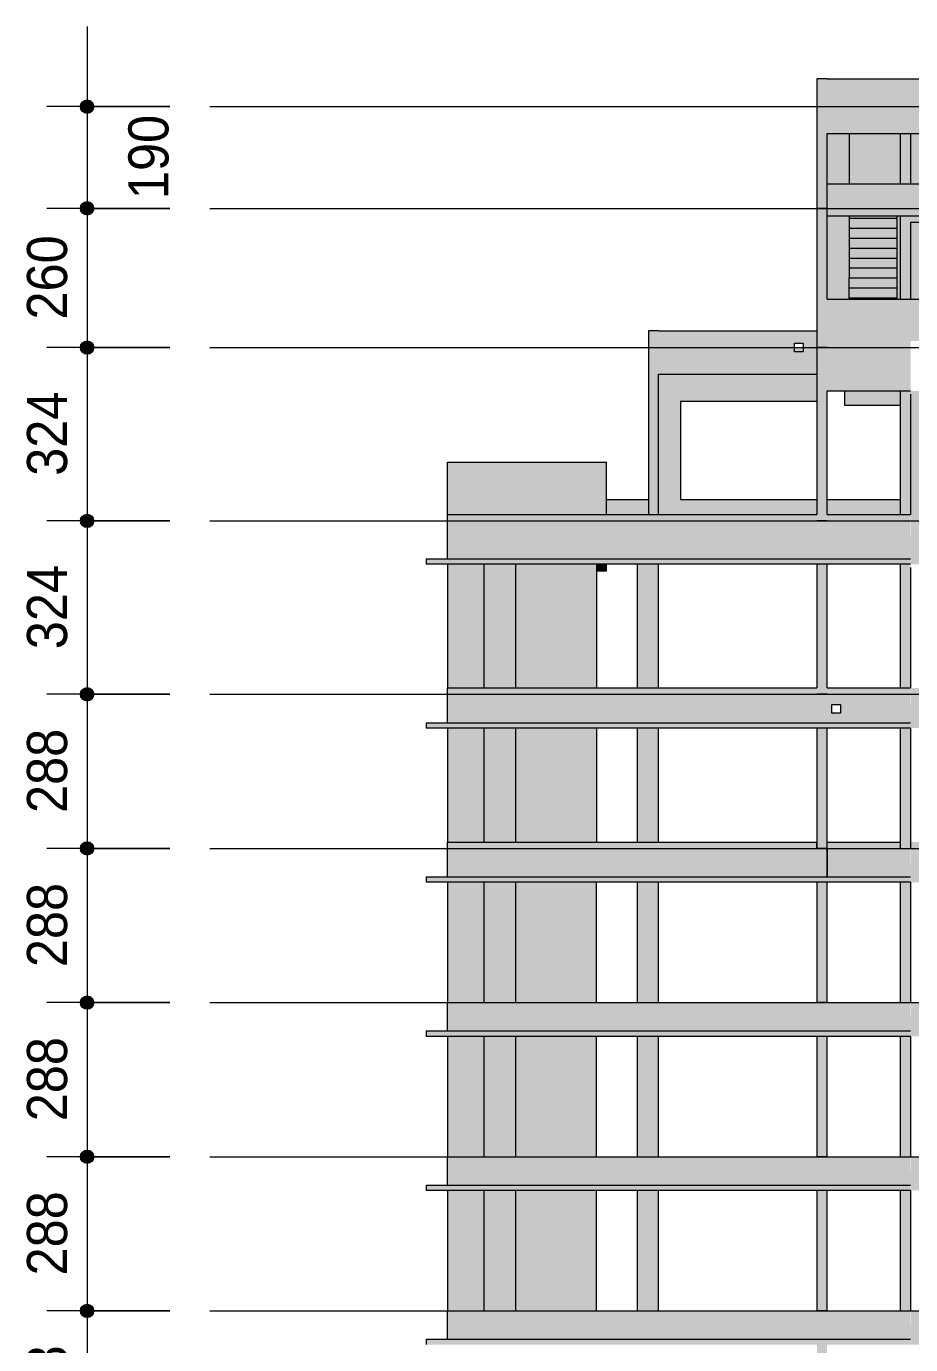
# Model space of a CAD drawing. Header units: centimetres. Extents: x -1897 to 22038, y -1268 to 84208.
# Drawn here: x 2525 to 4177, y 81690 to 84153 of the extents above; entities that cross this region are included whole.
import ezdxf

# ---------------------------------------------------------------- set-up
doc = ezdxf.new("R2010")
doc.units = ezdxf.units.CM
doc.linetypes.add('Centro', pattern=[3.175, 0.635, -0.47625, 1.5875, -0.47625])
for name, color, linetype, lineweight in [('A-ANNO-DIMS', 7, 'Continuous', 9), ('A-ANNO-DIMS-500', 7, 'Continuous', 9), ('A-FLOR', 7, 'Continuous', 18), ('A-FLOR-LEVL', 7, 'Continuous', 9), ('S-BEAM', 7, 'Continuous', 18), ('S-COLS', 7, 'Continuous', 18), ('S-STRS', 7, 'Continuous', 9)]:
    doc.layers.add(name, color=color, linetype=linetype, lineweight=lineweight)
doc.styles.add('Arial_3', font='arial.ttf', dxfattribs={"width": 0.9, "height": 75})
doc.dimstyles.new('PED_R80_1_5mm_ACIMA_As_ESQ__R00_4', dxfattribs={"dimscale": 30.48, "dimtxt": 76.519455, "dimasz": 3.28084, "dimexe": 2.46063, "dimexo": 2.46063, "dimgap": 0.492126, "dimtad": 1, "dimdec": 1, "dimrnd": 0.5, "dimdsep": 46, "dimtxsty": 'Arial_3', "dimblk1": 'DOTSMALL', "dimblk2": 'DOTSMALL', "dimsah": 1, "dimcen": 0.09, "dimdle": 4.92126, "dimazin": 0, "dimtfac": 1, "dimtdec": 4, "dimtix": 1, "dimtmove": 2, "dimatfit": 3, "dimfxl": 1, "dimtvp": 1, "dimtolj": 1, "dimtzin": 0, "dimarcsym": 2})
doc.dimstyles.new('PED_R80_1_5mm_ACIMA_As_ESQ__R00_5', dxfattribs={"dimscale": 30.48, "dimtxt": 76.519455, "dimasz": 3.28084, "dimexe": 2.46063, "dimexo": 2.46063, "dimgap": 0.492126, "dimtad": 1, "dimdec": 1, "dimrnd": 0.5, "dimdsep": 46, "dimtxsty": 'Arial_3', "dimblk1": 'DOTSMALL', "dimblk2": 'DOTSMALL', "dimsah": 1, "dimcen": 0.09, "dimdle": 4.92126, "dimazin": 0, "dimtfac": 1, "dimtdec": 4, "dimtix": 1, "dimtmove": 0, "dimatfit": 3, "dimfxl": 1, "dimtvp": 1, "dimtolj": 1, "dimtzin": 0, "dimarcsym": 2})

# ---------------------------------------------------------------- blocks, each defined once
blk = doc.blocks.new('DIMBLOCK334-CT103 - CORTE ESQ_ 6PV')
at = {"layer": 'A-ANNO-DIMS-500', "true_color": 0x000032}
h = blk.add_hatch(color=178, dxfattribs=at)
edge = h.paths.add_edge_path(flags=0)
edge.add_arc((2638.7, 84003), 12.5, 0, 360)
h = blk.add_hatch(color=178, dxfattribs=at)
edge = h.paths.add_edge_path(flags=0)
edge.add_arc((2638.7, 83813), 12.5, 0, 360)
at = {"layer": 'A-ANNO-DIMS-500', "color": 178, "true_color": 0x000032}
for p, q in [((2638.7, 84153), (2638.7, 83813)), ((2793, 84003), (2563.7, 84003)), ((2638.7, 84003), (2793, 84003)), ((2793, 83813), (2563.7, 83813)), ((2638.7, 83813), (2793, 83813))]:
    blk.add_line(p, q, dxfattribs=at)
for centre in [(2638.7, 84003), (2638.7, 83813)]:
    blk.add_circle(centre, 12.5, dxfattribs=at)
at = {"layer": 'A-ANNO-DIMS-500', "color": 0, "insert": (2715.7, 83830.3), "char_height": 75, "width": 186.472, "attachment_point": 1, "rotation": 90, "line_spacing_factor": 0.941778, "style": 'Arial_3'}
blk.add_mtext('190', dxfattribs=at)
blk = doc.blocks.new('_DotSmall')
at = {"color": 0, "linetype": 'ByBlock', "const_width": 0.5}
blk.add_lwpolyline([(-0.0625, 0, 1), (0.0625, 0, 1)], format="xyb", close=True, dxfattribs=at)
blk = doc.blocks.new('DIMBLOCK335-CT103 - CORTE ESQ_ 6PV')
at = {"layer": 'A-ANNO-DIMS-500', "true_color": 0x000032}
h = blk.add_hatch(color=178, dxfattribs=at)
edge = h.paths.add_edge_path(flags=0)
edge.add_arc((2638.7, 83813), 12.5, 0, 360)
h = blk.add_hatch(color=178, dxfattribs=at)
edge = h.paths.add_edge_path(flags=0)
edge.add_arc((2638.7, 83553), 12.5, 0, 360)
at = {"layer": 'A-ANNO-DIMS-500', "color": 178, "true_color": 0x000032}
for p, q in [((2793, 83813), (2563.7, 83813)), ((2638.7, 83813), (2638.7, 83553)), ((2638.7, 83813), (2793, 83813)), ((2793, 83553), (2563.7, 83553)), ((2638.7, 83553), (2793, 83553))]:
    blk.add_line(p, q, dxfattribs=at)
for centre in [(2638.7, 83813), (2638.7, 83553)]:
    blk.add_circle(centre, 12.5, dxfattribs=at)
at = {"layer": 'A-ANNO-DIMS-500', "color": 0, "insert": (2526.3, 83605.3), "char_height": 75, "width": 186.472, "attachment_point": 1, "rotation": 90, "line_spacing_factor": 0.941778, "style": 'Arial_3'}
blk.add_mtext('260', dxfattribs=at)
blk = doc.blocks.new('DIMBLOCK336-CT103 - CORTE ESQ_ 6PV')
at = {"layer": 'A-ANNO-DIMS-500', "true_color": 0x000032}
h = blk.add_hatch(color=178, dxfattribs=at)
edge = h.paths.add_edge_path(flags=0)
edge.add_arc((2638.7, 83553), 12.5, 0, 360)
h = blk.add_hatch(color=178, dxfattribs=at)
edge = h.paths.add_edge_path(flags=0)
edge.add_arc((2638.7, 83229), 12.5, 0, 360)
at = {"layer": 'A-ANNO-DIMS-500', "color": 178, "true_color": 0x000032}
for p, q in [((2793, 83553), (2563.7, 83553)), ((2638.7, 83553), (2638.7, 83229)), ((2638.7, 83553), (2793, 83553)), ((2793, 83229), (2563.7, 83229)), ((2638.7, 83229), (2793, 83229))]:
    blk.add_line(p, q, dxfattribs=at)
for centre in [(2638.7, 83553), (2638.7, 83229)]:
    blk.add_circle(centre, 12.5, dxfattribs=at)
at = {"layer": 'A-ANNO-DIMS-500', "color": 0, "insert": (2526.3, 83313.3), "char_height": 75, "width": 186.472, "attachment_point": 1, "rotation": 90, "line_spacing_factor": 0.941778, "style": 'Arial_3'}
blk.add_mtext('324', dxfattribs=at)
blk = doc.blocks.new('DIMBLOCK337-CT103 - CORTE ESQ_ 6PV')
at = {"layer": 'A-ANNO-DIMS-500', "true_color": 0x000032}
h = blk.add_hatch(color=178, dxfattribs=at)
edge = h.paths.add_edge_path(flags=0)
edge.add_arc((2638.7, 83229), 12.5, 0, 360)
h = blk.add_hatch(color=178, dxfattribs=at)
edge = h.paths.add_edge_path(flags=0)
edge.add_arc((2638.7, 82905), 12.5, 0, 360)
at = {"layer": 'A-ANNO-DIMS-500', "color": 178, "true_color": 0x000032}
for p, q in [((2793, 83229), (2563.7, 83229)), ((2638.7, 83229), (2638.7, 82905)), ((2638.7, 83229), (2793, 83229)), ((2793, 82905), (2563.7, 82905)), ((2638.7, 82905), (2793, 82905))]:
    blk.add_line(p, q, dxfattribs=at)
for centre in [(2638.7, 83229), (2638.7, 82905)]:
    blk.add_circle(centre, 12.5, dxfattribs=at)
at = {"layer": 'A-ANNO-DIMS-500', "color": 0, "insert": (2526.3, 82989.3), "char_height": 75, "width": 186.472, "attachment_point": 1, "rotation": 90, "line_spacing_factor": 0.941778, "style": 'Arial_3'}
blk.add_mtext('324', dxfattribs=at)
blk = doc.blocks.new('DIMBLOCK338-CT103 - CORTE ESQ_ 6PV')
at = {"layer": 'A-ANNO-DIMS-500', "true_color": 0x000032}
h = blk.add_hatch(color=178, dxfattribs=at)
edge = h.paths.add_edge_path(flags=0)
edge.add_arc((2638.7, 82905), 12.5, 0, 360)
h = blk.add_hatch(color=178, dxfattribs=at)
edge = h.paths.add_edge_path(flags=0)
edge.add_arc((2638.7, 82617), 12.5, 0, 360)
at = {"layer": 'A-ANNO-DIMS-500', "color": 178, "true_color": 0x000032}
for p, q in [((2793, 82905), (2563.7, 82905)), ((2638.7, 82905), (2638.7, 82617)), ((2638.7, 82905), (2793, 82905)), ((2793, 82617), (2563.7, 82617)), ((2638.7, 82617), (2793, 82617))]:
    blk.add_line(p, q, dxfattribs=at)
for centre in [(2638.7, 82905), (2638.7, 82617)]:
    blk.add_circle(centre, 12.5, dxfattribs=at)
at = {"layer": 'A-ANNO-DIMS-500', "color": 0, "insert": (2526.3, 82683.3), "char_height": 75, "width": 186.472, "attachment_point": 1, "rotation": 90, "line_spacing_factor": 0.941778, "style": 'Arial_3'}
blk.add_mtext('288', dxfattribs=at)
blk = doc.blocks.new('DIMBLOCK339-CT103 - CORTE ESQ_ 6PV')
at = {"layer": 'A-ANNO-DIMS-500', "true_color": 0x000032}
h = blk.add_hatch(color=178, dxfattribs=at)
edge = h.paths.add_edge_path(flags=0)
edge.add_arc((2638.7, 82617), 12.5, 0, 360)
h = blk.add_hatch(color=178, dxfattribs=at)
edge = h.paths.add_edge_path(flags=0)
edge.add_arc((2638.7, 82329), 12.5, 0, 360)
at = {"layer": 'A-ANNO-DIMS-500', "color": 178, "true_color": 0x000032}
for p, q in [((2793, 82617), (2563.7, 82617)), ((2638.7, 82617), (2638.7, 82329)), ((2638.7, 82617), (2793, 82617)), ((2793, 82329), (2563.7, 82329)), ((2638.7, 82329), (2793, 82329))]:
    blk.add_line(p, q, dxfattribs=at)
for centre in [(2638.7, 82617), (2638.7, 82329)]:
    blk.add_circle(centre, 12.5, dxfattribs=at)
at = {"layer": 'A-ANNO-DIMS-500', "color": 0, "insert": (2526.3, 82395.3), "char_height": 75, "width": 186.472, "attachment_point": 1, "rotation": 90, "line_spacing_factor": 0.941778, "style": 'Arial_3'}
blk.add_mtext('288', dxfattribs=at)
blk = doc.blocks.new('DIMBLOCK340-CT103 - CORTE ESQ_ 6PV')
at = {"layer": 'A-ANNO-DIMS-500', "true_color": 0x000032}
h = blk.add_hatch(color=178, dxfattribs=at)
edge = h.paths.add_edge_path(flags=0)
edge.add_arc((2638.7, 82329), 12.5, 0, 360)
h = blk.add_hatch(color=178, dxfattribs=at)
edge = h.paths.add_edge_path(flags=0)
edge.add_arc((2638.7, 82041), 12.5, 0, 360)
at = {"layer": 'A-ANNO-DIMS-500', "color": 178, "true_color": 0x000032}
for p, q in [((2793, 82329), (2563.7, 82329)), ((2638.7, 82329), (2638.7, 82041)), ((2638.7, 82329), (2793, 82329)), ((2793, 82041), (2563.7, 82041)), ((2638.7, 82041), (2793, 82041))]:
    blk.add_line(p, q, dxfattribs=at)
for centre in [(2638.7, 82329), (2638.7, 82041)]:
    blk.add_circle(centre, 12.5, dxfattribs=at)
at = {"layer": 'A-ANNO-DIMS-500', "color": 0, "insert": (2526.3, 82107.3), "char_height": 75, "width": 186.472, "attachment_point": 1, "rotation": 90, "line_spacing_factor": 0.941778, "style": 'Arial_3'}
blk.add_mtext('288', dxfattribs=at)
blk = doc.blocks.new('DIMBLOCK341-CT103 - CORTE ESQ_ 6PV')
at = {"layer": 'A-ANNO-DIMS-500', "true_color": 0x000032}
h = blk.add_hatch(color=178, dxfattribs=at)
edge = h.paths.add_edge_path(flags=0)
edge.add_arc((2638.7, 82041), 12.5, 0, 360)
h = blk.add_hatch(color=178, dxfattribs=at)
edge = h.paths.add_edge_path(flags=0)
edge.add_arc((2638.7, 81753), 12.5, 0, 360)
at = {"layer": 'A-ANNO-DIMS-500', "color": 178, "true_color": 0x000032}
for p, q in [((2793, 82041), (2563.7, 82041)), ((2638.7, 82041), (2638.7, 81753)), ((2638.7, 82041), (2793, 82041)), ((2793, 81753), (2563.7, 81753)), ((2638.7, 81753), (2793, 81753))]:
    blk.add_line(p, q, dxfattribs=at)
for centre in [(2638.7, 82041), (2638.7, 81753)]:
    blk.add_circle(centre, 12.5, dxfattribs=at)
at = {"layer": 'A-ANNO-DIMS-500', "color": 0, "insert": (2526.3, 81819.3), "char_height": 75, "width": 186.472, "attachment_point": 1, "rotation": 90, "line_spacing_factor": 0.941778, "style": 'Arial_3'}
blk.add_mtext('288', dxfattribs=at)
blk = doc.blocks.new('DIMBLOCK342-CT103 - CORTE ESQ_ 6PV')
at = {"layer": 'A-ANNO-DIMS-500', "true_color": 0x000032}
h = blk.add_hatch(color=178, dxfattribs=at)
edge = h.paths.add_edge_path(flags=0)
edge.add_arc((2638.7, 81753), 12.5, 0, 360)
h = blk.add_hatch(color=178, dxfattribs=at)
edge = h.paths.add_edge_path(flags=0)
edge.add_arc((2638.7, 81465), 12.5, 0, 360)
at = {"layer": 'A-ANNO-DIMS-500', "color": 178, "true_color": 0x000032}
for p, q in [((2793, 81753), (2563.7, 81753)), ((2638.7, 81753), (2638.7, 81465)), ((2638.7, 81753), (2793, 81753)), ((2793, 81465), (2563.7, 81465)), ((2638.7, 81465), (2793, 81465))]:
    blk.add_line(p, q, dxfattribs=at)
for centre in [(2638.7, 81753), (2638.7, 81465)]:
    blk.add_circle(centre, 12.5, dxfattribs=at)
at = {"layer": 'A-ANNO-DIMS-500', "color": 0, "insert": (2526.3, 81531.3), "char_height": 75, "width": 186.472, "attachment_point": 1, "rotation": 90, "line_spacing_factor": 0.941778, "style": 'Arial_3'}
blk.add_mtext('288', dxfattribs=at)

msp = doc.modelspace()

# ---------------------------------------------------------------- hatches: boundary and pattern name
at = {"layer": 'A-FLOR', "true_color": 0xc0c0c0}
for points in [[(3631.99, 83148), (4177.27, 83148), (4176.77, 83158), (3272.27, 83158), (3272.27, 83148), (3631.96, 83148)], [(3272.27, 82842), (4177.27, 82842), (4176.77, 82852), (3272.27, 82852)], [(3312.27, 82554), (4177.27, 82554), (4176.77, 82564), (3272.27, 82564), (3272.27, 82554)], [(3631.99, 82266), (4177.27, 82266), (4176.77, 82276), (3272.27, 82276), (3272.27, 82266), (3590.32, 82266)], [(3631.99, 81978), (4177.27, 81978), (4176.77, 81988), (3272.27, 81988), (3272.27, 81978), (3590.32, 81978)], [(3631.99, 81690), (4177.27, 81690), (4176.77, 81700), (3272.27, 81700), (3272.27, 81690), (3590.32, 81690)]]:
    msp.add_hatch(color=9, dxfattribs=at).paths.add_polyline_path(points, flags=0)
at = {"layer": 'S-BEAM', "true_color": 0xc0c0c0}
for points in [[(4382.77, 83953), (4382.77, 84055), (4021.27, 84055), (4021.27, 83953)], [(4195.35, 83799), (4382.77, 83799), (4382.77, 83859), (4021.27, 83859), (4021.27, 83799), (4178.46, 83799)], [(4338.76, 83787), (4382.77, 83787), (4382.77, 83799), (4176.77, 83799), (4176.77, 83787), (4195.35, 83787)], [(4172.1, 83472), (4177.27, 83472), (4177.27, 83565), (4196.27, 83565), (4196.27, 83482), (4382.77, 83482), (4382.77, 83643), (4021.27, 83643), (4021.27, 83472), (4062.27, 83472)], [(4157.77, 83445), (4157.77, 83472), (4053.77, 83472), (4053.77, 83445), (4062.27, 83445)], [(3312.27, 83241), (3331.27, 83241), (3331.27, 83339), (3312.27, 83339), (3312.27, 83247.85)], [(3609.27, 83241), (3609.27, 83339), (3331.27, 83339), (3331.27, 83241), (3562.15, 83241)], [(3687.27, 83241), (3687.27, 83269), (3609.27, 83269), (3609.27, 83241), (3678.14, 83241)], [(3631.99, 83158), (4002.27, 83158), (4002.27, 83241), (3312.27, 83241), (3312.27, 83158), (3590.77, 83158)], [(4177.27, 83158), (4176.77, 83241), (4021.27, 83241), (4021.27, 83158), (4176.77, 83158)], [(4195.35, 83148), (4196.27, 83148), (4196.27, 83241), (4177.27, 83241), (4177.27, 83148)], [(3609.27, 83136), (3609.27, 83148), (3590.77, 83148), (3590.77, 83136)], [(3312.27, 82852), (3331.27, 82852), (3331.27, 82917), (3312.27, 82917), (3312.27, 82870.31)], [(3631.99, 82852), (4002.27, 82852), (4002.27, 82917), (3331.27, 82917), (3331.27, 82852), (3590.77, 82852)], [(4196.27, 82842), (4196.27, 82917), (4177.27, 82917), (4177.27, 82842)], [(3331.27, 82564), (3331.27, 82629), (3312.27, 82629), (3312.27, 82564)], [(3331.27, 82564), (4002.27, 82564), (4002.27, 82629), (3331.27, 82629), (3331.27, 82587.16)], [(4157.77, 82617), (4157.77, 82629), (4021.27, 82629), (4021.27, 82617)], [(4176.77, 82564), (4177.27, 82564), (4176.77, 82617), (4021.27, 82617), (4021.27, 82564)], [(4196.27, 82554), (4196.27, 82629), (4177.27, 82629), (4177.27, 82554)], [(3331.27, 82276), (3331.27, 82329), (3312.27, 82329), (3312.27, 82276)], [(3331.27, 82276), (4002.27, 82276), (4002.27, 82329), (3331.27, 82329), (3331.27, 82304)], [(4176.77, 82276), (4177.27, 82276), (4176.77, 82329), (4021.27, 82329), (4021.27, 82276)], [(4196.27, 82266), (4196.27, 82329), (4177.27, 82329), (4177.27, 82266)], [(3312.27, 81988), (3331.27, 81988), (3331.27, 82041), (3312.27, 82041), (3312.27, 82020.84)], [(3631.99, 81988), (4002.27, 81988), (4002.27, 82041), (3331.27, 82041), (3331.27, 81988), (3590.27, 81988)], [(4021.27, 81988), (4177.27, 81988), (4176.77, 82041), (4021.27, 82041)], [(4196.27, 81978), (4196.27, 82041), (4177.27, 82041), (4177.27, 81978)], [(3331.27, 81700), (3331.27, 81753), (3312.27, 81753), (3312.27, 81700)], [(3631.99, 81700), (4002.27, 81700), (4002.27, 81753), (3331.27, 81753), (3331.27, 81700), (3590.27, 81700)], [(4176.77, 81700), (4177.27, 81700), (4176.77, 81753), (4021.27, 81753), (4021.27, 81700)], [(4196.27, 81690), (4196.27, 81753), (4177.27, 81753), (4177.27, 81690)]]:
    msp.add_hatch(color=9, dxfattribs=at).paths.add_polyline_path(points, flags=0)
h = msp.add_hatch(color=9, dxfattribs=at)
h.paths.add_polyline_path([(4157.77, 83643), (4157.77, 83799), (4152.27, 83799), (4152.27, 83643)], flags=0)
h.paths.add_polyline_path([(4157.77, 83859), (4157.77, 83953), (4062.27, 83953), (4062.27, 83859), (4139.35, 83859)], flags=0)
h.paths.add_polyline_path([(4382.77, 83859), (4382.77, 83953), (4317.77, 83953), (4317.77, 83859)], flags=0)
h.paths.add_polyline_path([(4176.77, 83859), (4267.77, 83859), (4267.77, 83953), (4176.77, 83953)], flags=0)
h = msp.add_hatch(color=9, dxfattribs=at)
h.paths.add_polyline_path([(3706.27, 83503), (4002.27, 83503), (4002.27, 83584), (3706.27, 83584)], flags=0)
h.paths.add_polyline_path([(3960.41, 83545), (3960.41, 83561), (3976.41, 83561), (3976.41, 83545)], flags=0)
h = msp.add_hatch(color=9, dxfattribs=at)
h.paths.add_polyline_path([(3960.41, 83453), (4002.27, 83453), (4002.27, 83503), (3747.27, 83503), (3747.27, 83453), (3819.78, 83453)], flags=0)
h.paths.add_polyline_path([(3960.41, 83545), (3976.41, 83545), (3976.41, 83553), (3960.41, 83553), (3960.41, 83546.77)], flags=0)
h = msp.add_hatch(color=9, dxfattribs=at)
h.paths.add_polyline_path([(4157.77, 83241), (4157.77, 83269), (4021.27, 83269), (4021.27, 83241)], flags=0)
h.paths.add_polyline_path([(3816.59, 83241), (4002.27, 83241), (4002.27, 83269), (3747.27, 83269), (3747.27, 83241)], flags=0)
h = msp.add_hatch(color=9, dxfattribs=at)
h.paths.add_polyline_path([(4176.77, 82852), (4177.27, 82852), (4176.77, 82917), (4021.27, 82917), (4021.27, 82852), (4130.43, 82852)], flags=0)
h.paths.add_polyline_path([(4046.12, 82870), (4030.12, 82870.31), (4030.12, 82886), (4046.12, 82886), (4046.12, 82870.31)], flags=0)
at = {"layer": 'S-COLS', "true_color": 0xc0c0c0}
for points in [[(4002.27, 83813), (4021.27, 83813), (4021.27, 84055), (4002.27, 84055), (4002.27, 83814.17)], [(4038.78, 83859), (4062.27, 83859), (4062.27, 83953), (4021.27, 83953), (4021.27, 83859)], [(4170.52, 83859), (4176.77, 83859), (4176.77, 83953), (4157.77, 83953), (4157.77, 83859)], [(4012.63, 83553), (4021.27, 83553), (4021.27, 83813), (4002.27, 83813), (4002.27, 83553), (4007.56, 83553)], [(4021.27, 83643), (4062.27, 83643), (4062.27, 83799), (4021.27, 83799), (4021.27, 83676.33)], [(4165.07, 83643), (4176.77, 83643), (4176.77, 83799), (4157.77, 83799), (4157.77, 83643)], [(4196.27, 83643), (4382.77, 83643), (4382.77, 83787), (4176.77, 83787), (4177.27, 83643), (4195.35, 83643)], [(3687.27, 83241), (3706.27, 83241), (3706.27, 83584), (3687.27, 83584), (3687.27, 83269)], [(4002.27, 83229), (4021.27, 83229), (4021.27, 83553), (4002.27, 83553), (4002.27, 83241)], [(3747.27, 83241), (3747.27, 83503), (3706.27, 83503), (3706.27, 83241), (3730.95, 83241)], [(4158.73, 83241), (4176.77, 83241), (4176.77, 83472), (4157.77, 83472), (4157.77, 83241)], [(4176.77, 83241), (4386.77, 83241), (4386.77, 83472), (4176.77, 83472), (4176.77, 83247.85)], [(3379.77, 82917), (3409.77, 82917), (3409.77, 83148), (3379.86, 83148), (3379.79, 82964.7)], [(3439.77, 82917), (3439.19, 83148), (3409.77, 83148), (3410, 82917), (3439.74, 82917)], [(3706.27, 82917), (3706.27, 83148), (3666.27, 83148), (3666.27, 82917), (3668.16, 82917)], [(4158.73, 82917), (4176.77, 82917), (4176.77, 83148), (4157.77, 83148), (4157.77, 82917)], [(3379.77, 82629), (3409.77, 82629), (3409.77, 82842), (3379.77, 82842), (3379.77, 82681.54)], [(3439.74, 82629), (3439.77, 82629), (3439.19, 82842), (3409.77, 82842), (3410.02, 82629), (3439.19, 82629)], [(3666.27, 82629), (3706.27, 82629), (3706.27, 82842), (3666.27, 82842), (3666.27, 82681.54)], [(4176.77, 82617), (4176.77, 82842), (4157.77, 82842), (4157.77, 82617)], [(3379.77, 82329), (3409.77, 82329), (3409.77, 82554), (3379.86, 82554), (3379.8, 82398.39)], [(3439.76, 82329), (3439.77, 82329), (3439.19, 82554), (3409.77, 82554), (3409.77, 82329), (3439.19, 82329)], [(3667.14, 82329), (3706.27, 82329), (3706.27, 82554), (3666.27, 82554), (3666.27, 82329)], [(4157.77, 82329), (4176.77, 82329), (4176.77, 82554), (4157.77, 82554), (4157.77, 82492.77)], [(3379.77, 82041), (3409.77, 82041), (3409.77, 82266), (3379.86, 82266), (3379.8, 82115.23)], [(3439.76, 82041), (3439.77, 82041), (3439.19, 82266), (3409.77, 82266), (3409.87, 82041), (3439.19, 82041)], [(3667.1, 82041), (3706.27, 82041), (3706.27, 82266), (3666.27, 82266), (3666.27, 82041)], [(4176.77, 82041), (4176.77, 82266), (4157.77, 82266), (4157.77, 82041)], [(3379.77, 81753), (3409.77, 81753), (3409.77, 81978), (3379.86, 81978), (3379.8, 81832.07)], [(3439.76, 81753), (3439.77, 81753), (3439.19, 81978), (3409.77, 81978), (3409.87, 81753), (3439.19, 81753)], [(3706.27, 81753), (3706.27, 81978), (3666.27, 81978), (3666.27, 81753), (3667.1, 81753)], [(4176.77, 81753), (4176.77, 81978), (4157.77, 81978), (4157.77, 81753)]]:
    msp.add_hatch(color=9, dxfattribs=at).paths.add_polyline_path(points, flags=0)
h = msp.add_hatch(color=9, dxfattribs=at)
h.paths.add_polyline_path([(4002.27, 82905), (4021.27, 82905), (4021.27, 83148), (4002.27, 83148), (4002.27, 82917)], flags=0)
h.paths.add_polyline_path([(4007.56, 83158), (4021.27, 83158), (4021.27, 83229), (4002.27, 83229), (4002.27, 83158)], flags=0)
h = msp.add_hatch(color=9, dxfattribs=at)
h.paths.add_polyline_path([(3312.27, 82917), (3379.77, 82917), (3379.77, 83148), (3312.27, 83148), (3312.27, 82917.34)], flags=0)
h.paths.add_polyline_path([(3439.77, 82917), (3590.77, 82917), (3590.77, 83148), (3439.77, 83148), (3439.77, 82964.7)], flags=0)
h = msp.add_hatch(color=9, dxfattribs=at)
h.paths.add_polyline_path([(4176.77, 82917), (4177.27, 82917), (4176.77, 83059.08)], flags=0)
h.paths.add_polyline_path([(4383.14, 82917), (4386.77, 82917), (4386.77, 83148), (4196.27, 83148), (4196.27, 82917), (4279.17, 82917)], flags=0)
h = msp.add_hatch(color=9, dxfattribs=at)
h.paths.add_polyline_path([(4002.27, 82617), (4021.27, 82617), (4021.27, 82842), (4002.27, 82842), (4002.27, 82629)], flags=0)
h.paths.add_polyline_path([(4002.27, 82852), (4021.27, 82852), (4021.27, 82905), (4002.27, 82905)], flags=0)
h = msp.add_hatch(color=9, dxfattribs=at)
h.paths.add_polyline_path([(3312.27, 82629), (3379.77, 82629), (3379.77, 82842), (3312.27, 82841.72), (3312.27, 82681.54)], flags=0)
h.paths.add_polyline_path([(3590.27, 82629), (3590.77, 82629), (3590.7, 82842), (3439.77, 82842), (3439.77, 82629), (3575.44, 82629)], flags=0)
h = msp.add_hatch(color=9, dxfattribs=at)
h.paths.add_polyline_path([(4176.77, 82617), (4177.27, 82617), (4176.77, 82629)], flags=0)
h.paths.add_polyline_path([(4386.77, 82629), (4386.77, 82842), (4196.27, 82842), (4196.27, 82629), (4383.14, 82629)], flags=0)
h = msp.add_hatch(color=9, dxfattribs=at)
h.paths.add_polyline_path([(4002.27, 82329), (4021.27, 82329), (4021.27, 82554), (4002.27, 82554)], flags=0)
h.paths.add_polyline_path([(4021.27, 82564), (4021.27, 82617), (4002.27, 82617), (4002.27, 82564), (4007.56, 82564)], flags=0)
h = msp.add_hatch(color=9, dxfattribs=at)
h.paths.add_polyline_path([(3590.27, 82329), (3590.27, 82554), (3439.77, 82554), (3439.77, 82329), (3444.2, 82329)], flags=0)
h.paths.add_polyline_path([(3331.27, 82329), (3379.77, 82329), (3379.77, 82554), (3312.27, 82554), (3312.27, 82329)], flags=0)
h = msp.add_hatch(color=9, dxfattribs=at)
h.paths.add_polyline_path([(4176.77, 82329), (4177.27, 82329.37), (4176.77, 82492.77)], flags=0)
h.paths.add_polyline_path([(4201.69, 82329), (4386.76, 82329), (4386.77, 82554), (4196.27, 82554), (4196.27, 82329)], flags=0)
h = msp.add_hatch(color=9, dxfattribs=at)
h.paths.add_polyline_path([(4007.56, 82041), (4021.27, 82041), (4021.27, 82266), (4002.27, 82266), (4002.27, 82041)], flags=0)
h.paths.add_polyline_path([(4007.56, 82276), (4021.27, 82276), (4021.27, 82329), (4002.27, 82329), (4002.27, 82276)], flags=0)
h = msp.add_hatch(color=9, dxfattribs=at)
h.paths.add_polyline_path([(3312.27, 82041), (3379.77, 82041), (3379.77, 82266), (3312.27, 82265.72), (3312.27, 82042.5)], flags=0)
h.paths.add_polyline_path([(3590.27, 82041), (3590.27, 82266), (3439.77, 82266), (3439.77, 82041), (3444.2, 82041)], flags=0)
h = msp.add_hatch(color=9, dxfattribs=at)
h.paths.add_polyline_path([(4176.77, 82041), (4177.27, 82041.37), (4176.77, 82115.23)], flags=0)
h.paths.add_polyline_path([(4196.27, 82041), (4386.76, 82041), (4386.77, 82266), (4196.27, 82266), (4196.27, 82115.23)], flags=0)
h = msp.add_hatch(color=9, dxfattribs=at)
h.paths.add_polyline_path([(4021.27, 81753), (4021.27, 81978), (4002.27, 81978), (4002.27, 81753), (4007.56, 81753)], flags=0)
h.paths.add_polyline_path([(4002.27, 81988), (4021.27, 81988), (4021.27, 82041), (4002.27, 82041)], flags=0)
h = msp.add_hatch(color=9, dxfattribs=at)
h.paths.add_polyline_path([(3590.27, 81753), (3590.27, 81978), (3439.77, 81978), (3439.77, 81753), (3444.2, 81753)], flags=0)
h.paths.add_polyline_path([(3331.27, 81753), (3379.77, 81753), (3379.77, 81978), (3312.27, 81977.72), (3312.27, 81753)], flags=0)
h = msp.add_hatch(color=9, dxfattribs=at)
h.paths.add_polyline_path([(4176.77, 81753), (4177.27, 81753.37), (4176.77, 81926.46)], flags=0)
h.paths.add_polyline_path([(4386.76, 81753), (4386.77, 81978), (4196.27, 81978), (4196.27, 81753), (4383.14, 81753)], flags=0)
h = msp.add_hatch(color=9, dxfattribs=at)
h.paths.add_polyline_path([(4021.27, 81465), (4021.27, 81690), (4002.27, 81690), (4002.27, 81465), (4007.56, 81465)], flags=0)
h.paths.add_polyline_path([(4007.56, 81700), (4021.27, 81700), (4021.27, 81753), (4002.27, 81753), (4002.27, 81700)], flags=0)
at = {"layer": 'S-STRS', "true_color": 0xc0c0c0}
for points in [[(4152.27, 83794.43), (4152.27, 83799), (4062.27, 83799), (4062.27, 83794.43)], [(4152.27, 83775.86), (4152.27, 83794.43), (4062.27, 83794.43), (4062.27, 83775.86)], [(4152.27, 83757.29), (4152.27, 83775.86), (4062.27, 83775.86), (4062.27, 83757.29)], [(4152.27, 83738.71), (4152.27, 83757.29), (4062.27, 83757.29), (4062.27, 83738.71)], [(4152.27, 83720.14), (4152.27, 83738.71), (4062.27, 83738.71), (4062.27, 83720.14)], [(4152.27, 83701.57), (4152.27, 83720.14), (4062.27, 83720.14), (4062.27, 83701.57)], [(4062.27, 83683), (4152.27, 83683), (4152.27, 83701.57), (4062.27, 83701.57)], [(4095.54, 83664.43), (4152.27, 83664.43), (4152.27, 83683), (4062.27, 83683), (4062.27, 83664.43)], [(4152.27, 83645.86), (4152.27, 83664.43), (4062.27, 83664.43), (4062.27, 83645.86)], [(4152.27, 83643), (4152.27, 83645.86), (4062.27, 83645.86), (4062.27, 83643)]]:
    msp.add_hatch(color=9, dxfattribs=at).paths.add_polyline_path(points, flags=0)

# ---------------------------------------------------------------- linework, layer by layer
at = {"layer": 'A-FLOR', "lineweight": 9}
for p, q in [((3272.27, 83158), (4177.27, 83158)), ((3272.27, 83158), (3272.27, 83148)), ((4177.27, 83148), (3272.27, 83148)), ((3272.27, 82852), (4177.27, 82852)), ((3272.27, 82852), (3272.27, 82842)), ((4177.27, 82842), (3272.27, 82842)), ((3272.27, 82564), (4177.27, 82564)), ((3272.27, 82564), (3272.27, 82554)), ((4177.27, 82554), (3272.27, 82554)), ((3272.27, 82276), (4177.27, 82276)), ((3272.27, 82276), (3272.27, 82266)), ((4177.27, 82266), (3272.27, 82266)), ((3272.27, 81988), (4177.27, 81988)), ((3272.27, 81988), (3272.27, 81978)), ((4177.27, 81978), (3272.27, 81978)), ((3272.27, 81700), (4177.27, 81700)), ((3272.27, 81700), (3272.27, 81690))]:
    msp.add_line(p, q, dxfattribs=at)
at = {"layer": 'A-FLOR-LEVL', "linetype": 'Centro'}
for p, q in [((2868.02, 84003), (6666.61, 84003)), ((2868.02, 83813), (6666.61, 83813)), ((2868.02, 83553), (6666.61, 83553)), ((2868.02, 83229), (6666.61, 83229)), ((2868.02, 82905), (6666.61, 82905)), ((2868.02, 82617), (6666.61, 82617)), ((2868.02, 82329), (6666.61, 82329)), ((2868.02, 82041), (6666.61, 82041)), ((2868.02, 81753), (6666.61, 81753))]:
    msp.add_line(p, q, dxfattribs=at)
at = {"layer": 'S-BEAM', "lineweight": 9}
for p, q in [((4021.27, 84055), (4382.77, 84055)), ((4021.27, 83953), (4382.77, 83953)), ((4021.27, 83859), (4382.77, 83859)), ((4021.27, 83799), (4382.77, 83799)), ((4176.77, 83787), (4382.77, 83787)), ((4021.27, 83643), (4382.77, 83643)), ((3706.27, 83584), (4002.27, 83584)), ((3960.41, 83561), (3976.41, 83561)), ((3960.41, 83545), (3960.41, 83561)), ((3960.41, 83553), (3976.41, 83553)), ((3976.41, 83545), (3960.41, 83545)), ((3976.41, 83561), (3976.41, 83545)), ((3706.27, 83503), (4002.27, 83503)), ((4021.27, 83472), (4177.27, 83472)), ((4053.77, 83472), (4053.77, 83445)), ((3747.27, 83453), (4002.27, 83453)), ((4053.77, 83445), (4157.77, 83445)), ((3312.27, 83339), (3331.27, 83339)), ((3312.27, 83241), (3312.27, 83339)), ((3331.27, 83339), (3609.27, 83339)), ((3609.27, 83241), (3609.27, 83339)), ((3609.27, 83269), (3687.27, 83269)), ((3747.27, 83269), (4002.27, 83269)), ((4021.27, 83269), (4157.77, 83269)), ((3312.27, 83241), (4002.27, 83241)), ((3312.27, 83158), (3312.27, 83241)), ((4021.27, 83241), (4177.27, 83241)), ((3590.77, 83136), (3609.27, 83136)), ((3609.27, 83136), (3609.27, 83148)), ((3312.27, 82917), (3331.27, 82917)), ((3312.27, 82852), (3312.27, 82917)), ((3331.27, 82917), (4002.27, 82917)), ((4021.27, 82917), (4177.27, 82917)), ((4030.12, 82886), (4046.12, 82886)), ((4030.12, 82870), (4030.12, 82886)), ((4046.12, 82886), (4046.12, 82870)), ((4046.12, 82870), (4030.12, 82870)), ((3312.27, 82629), (3331.27, 82629)), ((3312.27, 82564), (3312.27, 82629)), ((3331.27, 82629), (4002.27, 82629)), ((4002.27, 82617), (4002.27, 82629)), ((4021.27, 82629), (4157.77, 82629)), ((4021.27, 82617), (4177.27, 82617)), ((4021.27, 82617), (4021.27, 82564)), ((3312.27, 82329), (3331.27, 82329)), ((3312.27, 82276), (3312.27, 82329)), ((3331.27, 82329), (4002.27, 82329)), ((4021.27, 82329), (4177.27, 82329)), ((3312.27, 82041), (3331.27, 82041)), ((3312.27, 81988), (3312.27, 82041)), ((3331.27, 82041), (4002.27, 82041)), ((4021.27, 82041), (4177.27, 82041)), ((3312.27, 81753), (3331.27, 81753)), ((3312.27, 81700), (3312.27, 81753)), ((3331.27, 81753), (4002.27, 81753)), ((4021.27, 81753), (4177.27, 81753))]:
    msp.add_line(p, q, dxfattribs=at)
at = {"layer": 'S-COLS', "lineweight": 9}
for p, q in [((4002.27, 84055), (4002.27, 83813)), ((4021.27, 84055), (4002.27, 84055)), ((4021.27, 83813), (4021.27, 83953)), ((4062.27, 83953), (4062.27, 83859)), ((4157.77, 83953), (4157.77, 83859)), ((4176.77, 83953), (4176.77, 83859)), ((4002.27, 83813), (4002.27, 83553)), ((4021.27, 83813), (4002.27, 83813)), ((4021.27, 83813), (4002.27, 83813)), ((4021.27, 83643), (4021.27, 83813)), ((4062.27, 83799), (4062.27, 83683)), ((4157.77, 83799), (4157.77, 83643)), ((4176.77, 83787), (4176.77, 83643)), ((3687.27, 83584), (3687.27, 83241)), ((3706.27, 83584), (3687.27, 83584)), ((4002.27, 83553), (4002.27, 83241)), ((4021.27, 83553), (4002.27, 83553)), ((4021.27, 83553), (4002.27, 83553)), ((3706.27, 83241), (3706.27, 83503)), ((4021.27, 83241), (4021.27, 83472)), ((4157.77, 83472), (4157.77, 83241)), ((3747.27, 83453), (3747.27, 83269)), ((4176.77, 83466), (4176.77, 83240.96)), ((4021.27, 83229), (4002.27, 83229)), ((4021.27, 83229), (4002.27, 83229)), ((3312.27, 83148), (3312.27, 82917)), ((3379.77, 83148), (3379.77, 82917)), ((3439.77, 82917), (3439.77, 83148)), ((3590.77, 82917), (3590.77, 83148)), ((3666.27, 83148), (3666.27, 82917)), ((3706.27, 82917), (3706.27, 83148)), ((4002.27, 83148), (4002.27, 82917)), ((4021.27, 82917), (4021.27, 83148)), ((4157.77, 83148), (4157.77, 82917)), ((4176.77, 83142), (4176.77, 82917)), ((4021.27, 82905), (4002.27, 82905)), ((4021.27, 82905), (4002.27, 82905)), ((3312.27, 82842), (3312.27, 82629)), ((3379.77, 82842), (3379.77, 82629)), ((3439.77, 82629), (3439.77, 82842)), ((3590.77, 82629), (3590.77, 82842)), ((3666.27, 82842), (3666.27, 82629)), ((3706.27, 82629), (3706.27, 82842)), ((4002.27, 82842), (4002.27, 82617)), ((4021.27, 82617), (4021.27, 82842)), ((4157.77, 82842), (4157.77, 82617)), ((4176.77, 82842), (4176.77, 82617)), ((4021.27, 82617), (4002.27, 82617)), ((4021.27, 82617), (4002.27, 82617)), ((4021.27, 82564), (4021.27, 82617)), ((3312.27, 82554), (3312.27, 82329)), ((3379.77, 82554), (3379.77, 82329)), ((3439.77, 82329), (3439.77, 82554)), ((3590.27, 82329), (3590.27, 82554)), ((3666.27, 82554), (3666.27, 82329)), ((3706.27, 82329), (3706.27, 82554)), ((4002.27, 82554), (4002.27, 82329)), ((4021.27, 82329), (4021.27, 82554)), ((4157.77, 82554), (4157.77, 82329)), ((4176.77, 82554), (4176.77, 82329)), ((4021.27, 82329), (4002.27, 82329)), ((4021.27, 82329), (4002.27, 82329)), ((3312.27, 82266), (3312.27, 82041)), ((3379.77, 82266), (3379.77, 82041)), ((3439.77, 82041), (3439.77, 82266)), ((3590.27, 82041), (3590.27, 82266)), ((3666.27, 82266), (3666.27, 82041)), ((3706.27, 82041), (3706.27, 82266)), ((4002.27, 82266), (4002.27, 82041)), ((4021.27, 82041), (4021.27, 82266)), ((4157.77, 82266), (4157.77, 82041)), ((4176.77, 82266), (4176.77, 82041)), ((4021.27, 82041), (4002.27, 82041)), ((4021.27, 82041), (4002.27, 82041)), ((3312.27, 81978), (3312.27, 81753)), ((3379.77, 81978), (3379.77, 81753)), ((3439.77, 81753), (3439.77, 81978)), ((3590.27, 81753), (3590.27, 81978)), ((3666.27, 81978), (3666.27, 81753)), ((3706.27, 81753), (3706.27, 81978)), ((4002.27, 81978), (4002.27, 81753)), ((4021.27, 81753), (4021.27, 81978)), ((4157.77, 81978), (4157.77, 81753)), ((4176.77, 81978), (4176.77, 81753)), ((4021.27, 81753), (4002.27, 81753)), ((4021.27, 81753), (4002.27, 81753))]:
    msp.add_line(p, q, dxfattribs=at)
at = {"layer": 'S-STRS'}
for p, q in [((4062.27, 83794.43), (4152.27, 83794.43)), ((4152.27, 83794.43), (4152.27, 83799)), ((4152.27, 83775.86), (4152.27, 83794.43)), ((4062.27, 83775.86), (4152.27, 83775.86)), ((4152.27, 83757.29), (4152.27, 83775.86)), ((4062.27, 83757.29), (4152.27, 83757.29)), ((4152.27, 83738.71), (4152.27, 83757.29)), ((4062.27, 83738.71), (4152.27, 83738.71)), ((4062.27, 83720.14), (4152.27, 83720.14)), ((4152.27, 83720.14), (4152.27, 83738.71)), ((4152.27, 83701.57), (4152.27, 83720.14)), ((4062.27, 83701.57), (4152.27, 83701.57)), ((4152.27, 83683), (4152.27, 83701.57)), ((4062.27, 83683), (4152.27, 83683)), ((4062.27, 83664.43), (4062.27, 83683)), ((4152.27, 83664.43), (4152.27, 83683)), ((4062.27, 83664.43), (4152.27, 83664.43)), ((4062.27, 83645.86), (4062.27, 83664.43)), ((4062.27, 83645.86), (4152.27, 83645.86)), ((4062.27, 83643), (4062.27, 83645.86)), ((4152.27, 83645.86), (4152.27, 83664.43)), ((4152.27, 83643), (4152.27, 83645.86))]:
    msp.add_line(p, q, dxfattribs=at)

# ---------------------------------------------------------------- dimensions: what is measured, and where the dimension line sits
at = {"layer": 'A-ANNO-DIMS', "color": 178, "true_color": 0x000032}
dim = msp.add_linear_dim(base=(2638.68, 83813), p1=(2868.02, 84003), p2=(2868.02, 83813), angle=90, dimstyle='PED_R80_1_5mm_ACIMA_As_ESQ__R00_4', override={"dimpost": '<>', "dimfxl": 190}, dxfattribs=at)
dim.commit()
dim.dimension.update_dxf_attribs({"geometry": 'DIMBLOCK334-CT103 - CORTE ESQ_ 6PV', "text_midpoint": (2765.75, 83923.54), "dimtype": 160, "text_rotation": 90})
for base, p1, p2, override, picture, middle in [((2638.68, 83553), (2868.02, 83813), (2868.02, 83553), {"dimpost": '<>', "dimfxl": 260}, 'DIMBLOCK335-CT103 - CORTE ESQ_ 6PV', (2585.39, 83683)), ((2638.68, 83229), (2868.02, 83553), (2868.02, 83229), {"dimpost": '<>', "dimfxl": 324}, 'DIMBLOCK336-CT103 - CORTE ESQ_ 6PV', (2585.36, 83391)), ((2638.68, 82905), (2868.02, 83229), (2868.02, 82905), {"dimpost": '<>', "dimfxl": 324}, 'DIMBLOCK337-CT103 - CORTE ESQ_ 6PV', (2585.36, 83067)), ((2638.68, 82617), (2868.02, 82905), (2868.02, 82617), {"dimpost": '<>', "dimfxl": 288}, 'DIMBLOCK338-CT103 - CORTE ESQ_ 6PV', (2585.39, 82761)), ((2638.68, 82329), (2868.02, 82617), (2868.02, 82329), {"dimpost": '<>', "dimfxl": 288}, 'DIMBLOCK339-CT103 - CORTE ESQ_ 6PV', (2585.39, 82473)), ((2638.68, 82041), (2868.02, 82329), (2868.02, 82041), {"dimpost": '<>', "dimfxl": 288}, 'DIMBLOCK340-CT103 - CORTE ESQ_ 6PV', (2585.39, 82185)), ((2638.68, 81753), (2868.02, 82041), (2868.02, 81753), {"dimpost": '<>', "dimfxl": 288}, 'DIMBLOCK341-CT103 - CORTE ESQ_ 6PV', (2585.39, 81897)), ((2638.68, 81465), (2868.02, 81753), (2868.02, 81465), {"dimpost": '<>', "dimfxl": 288}, 'DIMBLOCK342-CT103 - CORTE ESQ_ 6PV', (2585.39, 81609))]:
    dim = msp.add_linear_dim(base=base, p1=p1, p2=p2, angle=90, dimstyle='PED_R80_1_5mm_ACIMA_As_ESQ__R00_5', override=override, dxfattribs=at)
    dim.commit()
    dim.dimension.update_dxf_attribs({"geometry": picture, "text_midpoint": middle})

doc.saveas('drawing.dxf')
